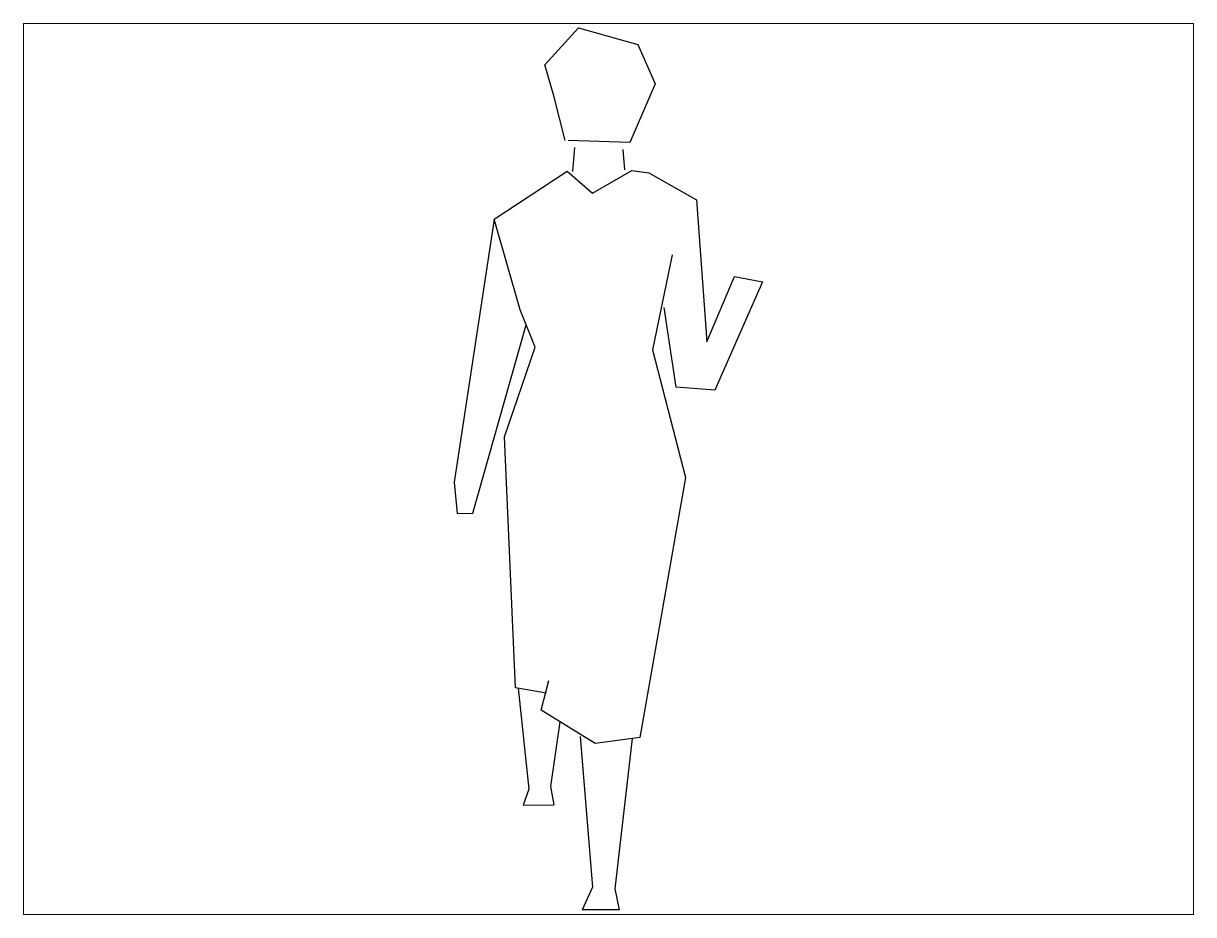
# Paper-space layout 'Layout1' of a CAD drawing. Header units: millimetres. Extents: x 1.05 to 9.45, y 0.8 to 7.2.
# The model-space entities are those that its viewports show. They can reach past a viewport. Long polylines and large blocks are cut down to what shows.
import ezdxf

# ---------------------------------------------------------------- set-up
doc = ezdxf.new("R2010")
doc.units = ezdxf.units.MM
doc.header["$MEASUREMENT"] = 0

# ---------------------------------------------------------------- blocks, each defined once
blk = doc.blocks.new('*U5')
at = {"color": 0, "linetype": 'ByBlock'}
for p, q in [((-32.160101, 1625.077555), (32.669987, 1696.307606)), ((32.669987, 1696.307606), (146.837065, 1664.331576)), ((146.837065, 1664.331576), (180.00374, 1588.957315)), ((-15.047275, 1565.450655), (-32.160101, 1625.077555)), ((180.00374, 1588.957315), (131.550907, 1476.133712)), ((6.841128, 1480.020472), (-15.047275, 1565.450655)), ((131.550907, 1476.133712), (12.565345, 1480.07564)), ((25.013759, 1466.345097), (21.447176, 1419.958213)), ((117.744914, 1462.776875), (121.311497, 1423.526435)), ((-129.547494, 1328.514289), (10.637448, 1420.993041)), ((10.637448, 1420.993041), (59.39211, 1378.209258)), ((59.39211, 1378.209258), (135.29819, 1422.194474)), ((135.29819, 1422.194474), (167.784462, 1417.418899)), ((167.784462, 1417.418899), (259.270968, 1365.393354)), ((259.270968, 1365.393354), (279.683037, 1092.822702)), ((-129.547494, 1328.514289), (-206.221302, 822.256931)), ((-79.659843, 1154.239983), (-129.547494, 1328.514289)), ((212.554288, 1260.101723), (174.81024, 1077.408918)), ((279.683037, 1092.822702), (332.54366, 1218.004473)), ((332.54366, 1218.004473), (386.709922, 1207.713092)), ((386.709922, 1207.713092), (295.090423, 999.618816)), ((-50.713567, 1082.453716), (-79.659843, 1154.239983)), ((220.73654, 1005.111189), (197.180934, 1158.735715)), ((-170.74385, 762.807022), (-68.080614, 1125.523694)), ((-109.743248, 909.694075), (-50.713567, 1082.453716)), ((174.81024, 1077.408918), (238.310571, 831.629829)), ((295.090423, 999.618816), (220.73654, 1005.111189)), ((-88.554129, 427.111087), (-109.743248, 909.694075)), ((-206.221302, 822.256931), (-200.556911, 762.519695)), ((238.310571, 831.629829), (150.898926, 331.462022)), ((-200.556911, 762.519695), (-170.74385, 762.807022)), ((-39.157313, 383.697409), (-24.384599, 440.692509)), ((-28.663649, 416.874873), (-88.554129, 427.111087)), ((-83.240805, 426.202957), (-63.087368, 231.918041)), ((64.503842, 319.815963), (-39.157313, 383.697409)), ((-3.329678, 361.618539), (-21.210728, 237.192678)), ((36.071099, 333.327192), (59.598522, 43.656365)), ((150.898926, 331.462022), (64.503842, 319.815963)), ((135.975943, 329.450404), (102.686472, 40.083024)), ((-63.087368, 231.918041), (-73.720781, 200.964791)), ((-21.210728, 237.192678), (-14.552404, 201.801676)), ((-73.720781, 200.964791), (-14.552404, 201.801676)), ((59.598522, 43.656365), (39.899915, -0.039306)), ((102.686472, 40.083024), (110.757473, 0)), ((110.757473, 0), (39.899915, -0.039306))]:
    blk.add_line(p, q, dxfattribs=at)

msp = doc.modelspace()

# ---------------------------------------------------------------- block references
at = {"color": 0, "linetype": 'ByBlock'}
msp.add_blockref('*U5', (8000, 7000), dxfattribs=at)

psp = doc.layouts.get("Layout1")

# ---------------------------------------------------------------- viewports
at = {"layer": '0'}
psp.add_viewport(center=(5.25, 4), size=(8.4, 6.4), view_center_point=(8090.3698, 7847.8793), view_height=1714.474748, dxfattribs=at)

doc.saveas('drawing.dxf')
